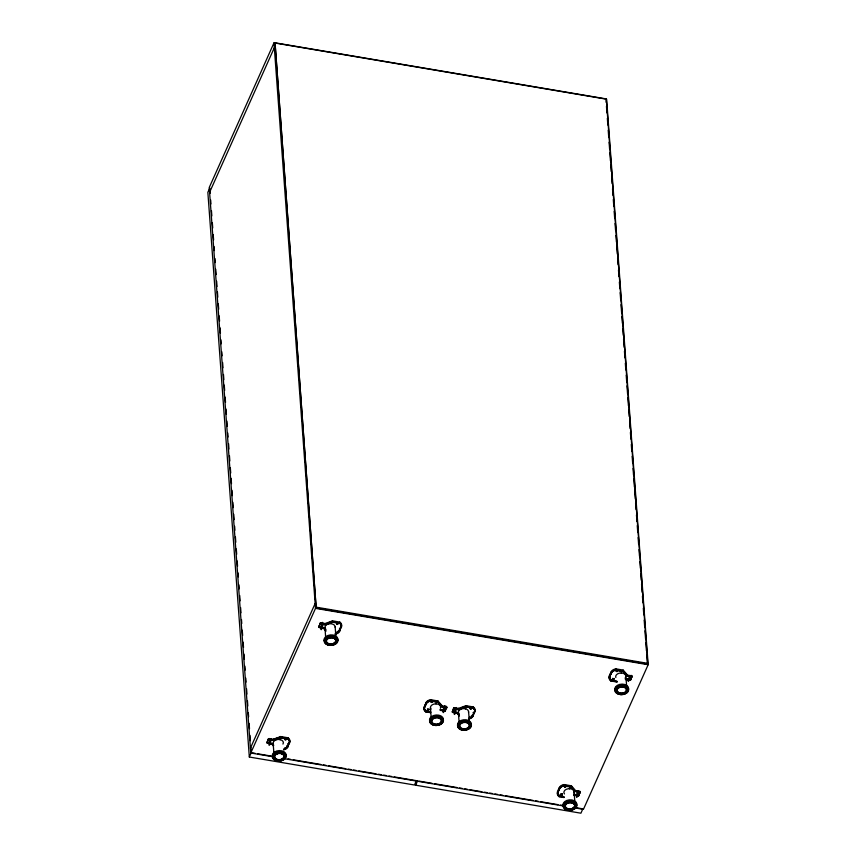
<?xml version="1.0" encoding="UTF-8"?>
<svg xmlns="http://www.w3.org/2000/svg" width="856" height="856" viewBox="0 0 856 856"><rect width="100%" height="100%" fill="white"/><g stroke="black" fill="none" stroke-linecap="round" stroke-linejoin="round"><path stroke-width="1.28" d="M454.087 712.245C454.151 721.426 459.03 698.079 454.108 712.106M612.511 678.433L612.95 679.108L614.191 678.808M615.956 670.719L616.406 671.393L617.647 671.093M442.959 710.073C442.809 719.939 447.774 696.495 442.991 709.945M286.225 739.295L284.791 739.188M430.996 701.449L431.585 702.188L432.259 701.438M471.485 708.308L470.019 708.329M612.693 678.423L613.367 679.043L614.105 678.401M616.149 670.708L616.823 671.329L617.583 670.826M576.43 794.785C576.099 804.854 581.213 781.913 576.516 794.55M268.977 742.569C268.42 752.809 273.824 730.232 269.062 742.355M471.667 708.34L470.661 708.939L469.837 708.297M628.347 678.744C626.988 688.063 633.012 669.381 628.85 677.62M283.689 749.845A6.227 4.205 -4.2 0 0 287.905 746.871L289.553 741.938M334.931 634.253A6.227 4.205 -4.2 0 0 339.693 631.172L341.341 626.239A6.227 4.205 -4.2 0 0 339.811 622.087L332.481 620.846L325.269 623.51L320.197 623.072L318.903 627.223L323.622 628.443L326.008 631.182M341.416 627.33L341.416 627.309A6.227 4.205 -4.2 0 0 339.896 623.168L339.811 622.087M430.632 712.706L425.742 711.871A6.227 4.205 -4.2 0 1 424.212 707.73L425.86 702.787A6.227 4.205 -4.2 0 1 430.622 699.705L437.962 700.957L441.931 705.515L442.017 706.596L446.682 707.912L446.051 707.003L441.728 706.275L441.771 706.81L446.083 707.538M424.212 707.73L426.235 703.418A5.864 3.959 -4.2 0 1 430.226 700.593L437.758 701.706L441.771 706.81M474.77 711.101L474.78 711.079A6.227 4.205 -4.2 0 0 473.25 706.928L465.921 705.686L458.709 708.351L453.637 707.923L452.343 712.074L457.061 713.294L459.447 716.023M468.917 718.987A6.227 4.205 -4.2 0 0 473.133 716.012L474.78 711.079M557.641 794.101A6.227 4.205 -4.2 0 1 557.577 791.49L559.3 787.638A6.227 4.205 -4.2 0 1 564.061 784.556L571.401 785.797L575.371 790.356L575.457 791.436L580.09 792.217L578.806 795.096L573.659 794.486M564.072 797.546L559.182 796.722A6.227 4.205 -4.2 0 1 557.652 792.57L559.685 788.258M617.09 682.05L610.97 681.012A6.227 4.205 -4.2 0 1 609.44 676.861L611.473 672.548A5.864 3.959 -4.2 0 1 613.163 670.676M574.205 807.797L583.418 809.359L648.153 664.727L606.626 99.221L273.974 42.864L209.239 187.496L250.765 753.002L273.118 756.79M275.033 42.8L316.164 607.953L647.414 664.063L647.735 663.347L606.283 98.911L275.033 42.8L316.164 607.953M209.592 192.343L274.327 47.711M250.412 748.155L315.147 603.523M250.765 753.002L315.5 608.37L273.974 42.864M394.242 776.906L416.54 780.683L414.593 785.027L249.321 757.025L251.257 752.692L250.872 747.363M273.417 745.972L271.834 744.153L267.115 742.933L268.41 738.782L273.481 739.22L280.682 736.545L288.023 737.786A6.227 4.205 -4.2 0 1 289.788 741.189M288.611 739.21A5.489 3.713 -4.2 0 0 288.13 738.653L280.757 737.348L273.546 740.023L269.233 739.284C267.5 739.616 266.901 741.949 267.757 743.201L272.08 743.928L273.663 745.758M267.115 742.933L267.757 743.201M318.903 627.223L323.868 628.229L325.451 630.059M339.351 631.086L341.062 627.277A5.864 3.959 -4.2 0 0 339.993 623.596L332.588 622.184L325.376 624.859L320.23 624.249L325.344 624.591L332.556 621.916L339.896 623.168M280.394 737.209L280.682 736.545L280.8 737.893L273.588 740.558L268.41 739.413M331.935 622.045L332.481 620.846L332.556 621.916M280.115 739.83L280.65 738.621M285.412 739.423C288.023 739.745 283.069 740.483 285.776 739.242M289.232 742.441L287.562 746.807A5.864 3.959 -4.2 0 1 283.582 749.61M335.37 633.911A5.864 3.959 -4.2 0 0 339.351 631.097L341.02 626.742A5.864 3.959 -4.2 0 0 339.95 623.061L339.404 622.537M287.916 746.849L288.686 743.864L287.637 743.693M287.562 746.785L289.242 742.43A5.864 3.959 -4.2 0 0 288.162 738.76M606.283 98.911L606.155 102.303M430.686 712.449L425.646 711.443A5.864 3.959 -4.2 0 1 424.565 707.773L426.245 703.397M435.993 703.996L436.528 702.787M440.284 710.448L445.355 710.887L446.65 706.735L441.3 705.783M446.65 707.377L445.355 710.245L440.219 709.645M445.355 710.887L440.262 710.18M446.682 707.912L446.65 706.735M574.986 807.529L582.861 808.856L580.914 813.2L415.642 785.198L417.589 780.865M452.343 712.074L453.637 708.554L458.816 709.699L453.68 709.1L453.637 707.923M453.68 709.1L458.784 709.431L465.996 706.767L473.336 708.008A6.227 4.205 -4.2 0 1 474.855 712.16M465.375 706.895L465.921 705.686L466.028 707.024L458.816 709.699M465.343 708.971L465.878 707.762M470.64 708.565C473.293 708.918 468.286 709.613 471.003 708.383M468.81 718.751A5.864 3.959 -4.2 0 0 472.79 715.948L474.459 711.582A5.864 3.959 -4.2 0 0 473.389 707.901L472.844 707.377M472.801 715.926L474.47 711.571M564.125 797.3L559.086 796.283A5.864 3.959 -4.2 0 1 558.005 792.624L559.685 788.237A5.864 3.959 -4.2 0 1 561.782 786.14M617.09 681.793L610.874 680.573A5.864 3.959 -4.2 0 1 609.793 676.914L611.473 672.538L611.505 673.094A5.864 3.959 -4.2 0 1 615.485 670.269L623.029 671.382L626.999 675.951L631.963 676.946L631.279 676.144L626.956 675.405L626.999 675.951M569.411 788.569L569.946 787.36M569.433 788.836L569.968 787.638M621.221 673.137L621.756 671.928M571.113 786.461L571.401 785.797L571.487 786.867L564.147 785.626A6.227 4.205 -4.2 0 0 559.385 788.708L559.3 787.638L560.166 787.434M622.9 670.751L623.189 670.088L615.86 668.846A6.227 4.205 -4.2 0 0 611.088 671.928L609.365 675.791A6.227 4.205 -4.2 0 0 609.879 679.076M573.723 795.288L578.795 795.727L580.09 791.575L574.74 790.634M626.528 674.924L631.878 675.876L630.583 680.028L625.522 679.589L625.436 678.508L628.678 679.065M625.49 679.322L630.583 680.028L631.878 676.508L627.245 675.726L622.697 670.526M578.795 795.727L573.702 795.031M580.122 792.752L579.491 791.843L575.168 791.115L580.122 792.752L580.09 791.575M339.693 631.172L340.474 628.165L339.447 628.25M472.865 715.295A6.227 4.205 -4.2 0 0 473.058 714.931L472.191 715.135M338.751 630.294L339.629 630.07A6.227 4.205 -4.2 0 1 339.425 630.455M426.727 702.583L425.849 702.808L425.935 703.889A6.227 4.205 -4.2 0 1 430.707 700.786L438.047 702.027L437.962 700.957L437.662 701.61L442.017 706.596M430.814 701.428L431.638 702.316L432.494 701.481M427.369 709.143L428.182 710.02L429.038 709.196M564.254 786.268L565.078 787.156L565.837 786.183M560.808 793.983L561.622 794.871L562.392 793.897M336.729 623.778C336.419 625.511 339.425 623.553 337.189 623.543C336.504 624.955 339.361 622.505 336.815 623.136M427.551 709.164L428.139 709.902L428.813 709.153M286.375 739.359L284.62 739.317M564.564 786.193L564.842 787.017L565.709 786.279M561.108 793.908L561.579 794.743L562.146 793.887M322.455 627.191L318.914 626.592L320.197 623.714L325.334 624.313L332.545 621.649L339.693 623.393M445.281 709.806L444.531 710.106L444.617 711.186M630.594 679.386L625.447 678.787M578.72 794.657L577.971 794.946L578.057 796.027M326.682 623.543L332.535 621.37M460.132 708.383L465.974 706.211L468.264 706.607M459.982 708.715L465.985 706.489L473.09 707.698L473.432 708.447A5.864 3.959 -4.2 0 1 474.502 712.106M269.126 740.183L269.683 740.13L269.148 740.461M336.932 622.933L338.227 623.5L336.783 624.003M437.801 702.252L430.258 701.128A5.864 3.959 -4.2 0 0 426.288 703.932M623.029 671.382L615.453 669.734A5.864 3.959 -4.2 0 0 614.009 670.216M575.211 791.65L571.241 787.092L563.697 785.968A5.864 3.959 -4.2 0 0 559.728 788.783M565.313 786.589C562.488 787.702 567.903 787.424 564.703 786.471M316.485 607.225L647.735 663.347M315.5 608.37L648.153 664.727M333.68 621.563L335.969 621.959M618.118 669.745L615.518 669.424A5.489 3.713 -4.2 0 0 614.159 669.884M611.783 672.067L611.077 671.949L611.173 673.009A6.227 4.205 -4.2 0 1 615.935 669.927L623.275 671.168L623.189 670.088L627.17 674.656L627.245 675.726M336.964 623.414L337.66 623.543M616.502 670.772C619.723 672.014 614.084 671.66 617.272 670.933M340.635 626.143L341.33 626.26M610.232 673.865L611.28 674.036M610.071 675.887L609.376 675.769L609.44 676.861M318.828 626.153L319.513 626.956L323.825 627.694L325.922 630.102M613.046 678.487C616.277 679.728 610.628 679.375 613.827 678.648M612.115 680.145L615.785 680.766M610.178 679.386A6.227 4.205 -4.2 0 0 610.895 679.932L617.058 681.248M432.89 700.615L430.279 700.283A5.489 3.713 -4.2 0 0 429.359 700.561M435.18 701L437.47 701.385M466.028 707.024L473.133 708.233M431.264 701.631C434.495 702.872 428.856 702.519 432.045 701.792M424.993 704.723L426.042 704.895M472.865 712.834L473.914 713.005M440.209 709.367L443.451 709.924M452.353 711.432L452.985 712.342L457.307 713.069L458.891 714.899M453.734 711.668L455.895 712.032M452.952 711.807L457.307 713.069M452.385 711.967L452.985 712.342M427.818 709.346L428.514 709.463M426.887 711.004L430.557 711.625M424.565 707.773L424.533 707.217A5.864 3.959 -4.2 0 0 425.603 710.897L430.643 711.914M283.036 737.465L280.747 737.08L273.481 739.22L273.588 740.558M285.326 737.851L287.616 738.236M566.33 785.455L563.719 785.134A5.489 3.713 -4.2 0 0 562.809 785.412M568.619 785.84L570.909 786.225M575.457 791.436L571.198 786.546L563.665 785.433A5.864 3.959 -4.2 0 0 562.681 785.733M289.628 743.019A6.227 4.205 -4.2 0 0 288.108 738.867L280.768 737.626L273.556 740.29L268.484 739.852L268.41 738.782M280.8 737.893L288.194 739.306M267.725 740.312L268.773 740.494M558.444 789.564L559.492 789.746M268.506 742.527L270.667 742.89M287.135 745.651L287.83 745.779M573.648 794.218L575.81 794.582M267.714 742.666L272.08 743.928M561.258 794.186C564.489 795.427 558.84 795.074 562.039 794.357M562.767 796.262L559.107 795.641A5.864 3.959 -4.2 0 1 557.973 792.078L558.005 792.624M559.182 796.722L559.107 795.641L564.083 796.754M252.574 752.906L255.195 753.355M257.817 753.804L270.935 756.019M287.99 758.908L290.612 759.358M293.234 759.796L320.786 764.462M323.408 764.911L326.029 765.35M328.651 765.799L345.706 768.688M348.328 769.127L350.949 769.576M353.571 770.015L356.203 770.464M358.825 770.914L375.87 773.803M378.502 774.241L381.123 774.691M383.745 775.129L386.366 775.579M388.988 776.018L391.609 776.467M418.894 781.089L432.013 783.304M434.634 783.754L456.933 787.531M459.554 787.969L462.187 788.419M464.808 788.858L467.43 789.307M470.051 789.756L481.853 791.747M484.485 792.196L487.107 792.645M489.728 793.084L492.35 793.533M494.971 793.972L497.604 794.422M500.225 794.86L502.846 795.31M505.468 795.748L533.01 800.413M535.642 800.863L538.264 801.302M540.885 801.751L557.941 804.64M560.562 805.079L563.184 805.528M284.952 758.791L563.687 806.01M459.362 714.953L456.986 712.213L457.061 713.294M273.62 745.223L271.748 743.072L271.834 744.153M446.051 707.003L446.736 707.816M267.029 741.852L267.511 743.415M459.03 708.789L458.709 708.351L458.784 709.431M325.59 623.949L325.269 623.51L325.376 624.859M606.455 106.294L606.936 112.949M607.332 118.278L607.824 124.933M608.209 130.251L608.702 136.907M609.087 142.235L609.579 148.891M609.868 152.882L610.456 160.875M610.756 164.866L611.238 171.521M611.633 176.85L612.126 183.505M612.511 188.823L613.003 195.478M613.292 199.48L613.784 206.136M614.169 211.453L614.662 218.109M615.057 223.437L615.539 230.093M615.935 235.421L616.427 242.077M616.716 246.068L617.304 254.061M617.593 258.052L618.086 264.707M618.471 270.036L618.963 276.691M619.359 282.009L619.84 288.665M620.14 292.666L620.728 300.649M621.017 304.64L621.606 312.633M621.895 316.624L622.387 323.279M622.772 328.608L623.264 335.263M623.553 339.254L624.142 347.236M624.441 351.238L624.923 357.894M625.319 363.212L625.811 369.867M626.196 375.195L626.688 381.851M626.977 385.842L627.566 393.835M627.855 397.826L628.443 405.808M628.743 409.81L629.224 416.465M629.62 421.783L630.112 428.439M630.401 432.44L630.893 439.096M631.279 444.414L631.771 451.069M632.156 456.398L632.648 463.053M633.044 468.382L633.526 475.037M633.825 479.028L634.414 487.021M634.703 491.012L635.291 498.995M635.58 502.996L636.072 509.652M636.457 514.97L636.95 521.625M637.249 525.627L637.731 532.282M638.127 537.6L638.608 544.255M639.004 549.584L639.496 556.24M639.881 561.568L640.374 568.223M640.759 573.541L641.251 580.197M641.551 584.199L642.128 592.181M642.428 596.172L642.91 602.827M643.305 608.156L643.798 614.811M644.183 620.14L644.675 626.795M644.964 630.786L645.552 638.769M645.852 642.77L646.43 650.753M646.729 654.744L647.414 664.063M631.878 675.876L631.921 677.053M631.493 675.384L631.567 676.989M631.279 676.144L631.311 676.679M630.241 679.332L630.284 679.867M629.759 679.247L629.845 680.317M625.886 676.112L626.613 686.02M615.86 668.846L615.935 669.927M615.881 669.649L615.924 670.184M611.13 680.253L611.173 680.788M610.97 681.012L610.895 679.932A5.864 3.959 -4.2 0 1 609.761 676.379L609.793 676.914M579.705 791.094L579.78 792.699M579.491 791.843L579.523 792.389M578.453 795.031L578.495 795.566M574.098 791.811L574.911 802.96M571.198 786.546L571.241 787.092M564.061 784.556L564.136 785.883M559.343 795.952L559.385 796.497M557.588 791.468L557.652 792.57M473.25 706.928L473.336 708.008M473.068 714.91L473.133 716.012M468.607 711.711L469.334 721.619M458.377 712.374L459.105 722.282M454.386 707.623L454.504 708.961M453.98 708.618L454.022 709.153M452.696 711.486L452.738 712.032M452.653 711.475L452.738 712.556M446.265 706.243L446.34 707.848M445.013 710.191L445.056 710.726M430.622 699.705L430.696 701.043M430.429 707.634L431.156 717.542M425.903 711.111L425.946 711.646M425.667 710.801L425.742 711.871M415.449 782.534L415.642 785.198M341.03 626.72L341.062 627.277M335.167 626.86L335.894 636.768M332.545 621.649L332.588 622.184M324.938 627.523L325.665 637.442M323.825 627.694L323.868 628.229M323.536 627.373L323.622 628.443M320.947 622.783L321.054 624.12M320.54 623.778L320.583 624.313M320.197 623.072L320.23 624.249M319.513 626.956L319.545 627.502M319.213 626.635L319.299 627.716M288.023 737.786L288.108 738.867M287.862 738.557L287.905 739.092M273.15 743.233L273.877 753.141M269.148 738.482L269.266 739.83M268.752 739.477L268.795 740.012M210.18 193.317L209.795 187.988L207.848 192.333L249.321 757.025M210.672 199.972L210.961 203.974M211.453 210.63L211.849 215.958M212.331 222.614L212.727 227.942M213.219 234.608L213.604 239.926M214.096 246.592L214.385 250.583M214.974 258.576L215.273 262.567M215.755 269.233L216.151 274.562M216.643 281.217L217.028 286.546M217.424 291.875L217.809 297.203M218.301 303.859L218.697 309.187M219.179 315.843L219.575 321.171M220.067 327.837L220.452 333.155M220.944 339.821L221.233 343.812M221.822 351.805L222.111 355.796M222.603 362.463L222.999 367.791M223.48 374.447L223.876 379.775M224.272 385.104L224.657 390.432M225.149 397.088L225.535 402.416M226.027 409.072L226.423 414.4M226.904 421.056L227.3 426.384M227.792 433.05L228.081 437.041M228.573 443.697L228.959 449.026M229.451 455.692L229.847 461.02M230.328 467.676L230.724 473.004M231.109 478.333L231.505 483.661M231.997 490.317L232.383 495.645M232.875 502.301L233.26 507.629M233.752 514.285L234.148 519.613M234.63 526.28L234.929 530.271M235.421 536.926L235.807 542.255M236.299 548.921L236.684 554.249M237.176 560.905L237.572 566.233M238.054 572.889L238.353 576.89M238.942 584.873L239.231 588.875M239.723 595.53L240.108 600.858M240.6 607.514L240.996 612.843M241.478 619.509L241.777 623.5M242.259 630.155L242.655 635.484M243.147 642.15L243.532 647.478M244.024 654.134L244.42 659.462M244.902 666.118L245.201 670.12M245.779 678.102L246.079 682.104M246.571 688.759L246.956 694.088M247.448 700.743L247.833 706.072M248.326 712.738L248.625 716.729M249.107 723.384L249.503 728.713M249.995 735.379L250.38 740.697M272.7 757.26A6.966 4.708 -4.2 0 1 279.302 750.573A6.966 4.708 -4.2 0 1 285.54 756.918M288.932 739.83A5.489 3.713 -4.2 0 1 289.093 740.825M286.953 746.004A5.489 3.713 -4.2 0 1 286.503 746.614M285.166 747.641A5.489 3.713 -4.2 0 1 284.759 747.844M287.637 746.165A6.227 4.205 -4.2 0 1 287.124 746.849M288.194 739.306A5.864 3.959 -4.2 0 1 289.275 742.965M287.52 746.272A5.864 3.959 -4.2 0 1 283.539 749.075M273.503 744.356A5.125 3.467 -4.2 0 1 278.361 739.423A5.125 3.467 -4.2 0 1 282.962 744.099M429.98 721.672A6.966 4.708 -4.2 0 1 436.196 714.995A6.966 4.708 -4.2 0 1 443.087 720.816M442.466 721.811A6.966 4.708 -4.2 0 1 442.038 722.271M432.976 723.909A6.966 4.708 -4.2 0 1 432.323 723.641M431.178 722.967A6.966 4.708 -4.2 0 1 430.3 722.132M426.941 702.273A5.489 3.713 -4.2 0 1 427.465 701.695M427.786 701.428A5.489 3.713 -4.2 0 1 428.524 700.946M425.068 709.378A5.489 3.713 -4.2 0 1 424.886 709.068M424.95 710.245A6.227 4.205 -4.2 0 1 424.137 706.649M431.017 709.1A5.125 3.467 -4.2 0 1 435.062 703.867A5.125 3.467 -4.2 0 1 440.433 708.137M614.961 690.311A6.966 4.708 -4.2 0 1 622.205 684.115A6.966 4.708 -4.2 0 1 628.047 690.46M627.277 691.402A6.966 4.708 -4.2 0 1 626.774 691.83M616.951 692.472A6.966 4.708 -4.2 0 1 616.406 692.108M615.935 691.712A6.966 4.708 -4.2 0 1 615.528 691.274M612.168 671.414A5.489 3.713 -4.2 0 1 612.415 671.115M613.014 670.569A5.489 3.713 -4.2 0 1 613.367 670.312M610.521 678.797A5.489 3.713 -4.2 0 1 610.296 678.508M609.879 677.567A5.489 3.713 -4.2 0 1 609.857 676.572M615.828 677.535A5.125 3.467 -4.2 0 1 621.445 672.977A5.125 3.467 -4.2 0 1 625.201 678.005M458.26 726.872A6.966 4.708 -4.2 0 1 463.374 719.81A6.966 4.708 -4.2 0 1 471.239 725.032M469.998 727.001A6.966 4.708 -4.2 0 1 469.495 727.429M460.271 728.381A6.966 4.708 -4.2 0 1 459.672 728.071M459.137 727.707A6.966 4.708 -4.2 0 1 458.656 727.311M473.85 708.351A5.489 3.713 -4.2 0 1 474.267 709.303M471.453 716.033A5.489 3.713 -4.2 0 1 471.132 716.301M469.987 716.986A5.489 3.713 -4.2 0 1 469.548 717.157M472.351 715.99A6.227 4.205 -4.2 0 1 472.031 716.312M472.747 715.402A5.864 3.959 -4.2 0 1 468.778 718.216M459.265 714.161A5.125 3.467 -4.2 0 1 462.454 708.682A5.125 3.467 -4.2 0 1 468.521 712.481M324.82 642.032A6.966 4.708 -4.2 0 1 330.32 634.917A6.966 4.708 -4.2 0 1 337.606 640.705M326.832 643.541A6.966 4.708 -4.2 0 1 326.232 643.22M325.697 642.867A6.966 4.708 -4.2 0 1 325.216 642.46M340.185 623.222A5.489 3.713 -4.2 0 1 340.41 623.51M338.013 631.193A5.489 3.713 -4.2 0 1 337.692 631.461M336.547 632.135A5.489 3.713 -4.2 0 1 336.108 632.317M338.912 631.15A6.227 4.205 -4.2 0 1 338.591 631.471M339.308 630.562A5.864 3.959 -4.2 0 1 335.338 633.376M325.826 629.321A5.125 3.467 -4.2 0 1 328.725 623.896A5.125 3.467 -4.2 0 1 335.156 627.255M563.74 806.983A6.966 4.708 -4.2 0 1 569.24 799.868A6.966 4.708 -4.2 0 1 576.537 805.657M575.906 806.652A6.966 4.708 -4.2 0 1 575.478 807.112M566.415 808.749A6.966 4.708 -4.2 0 1 565.763 808.492M560.38 787.124A5.489 3.713 -4.2 0 1 561.964 785.797M559.289 795.031A5.489 3.713 -4.2 0 1 558.989 794.785M558.39 795.085A6.227 4.205 -4.2 0 1 558.091 794.775M564.457 793.951A5.125 3.467 -4.2 0 1 568.223 788.75A5.125 3.467 -4.2 0 1 574.012 792.592M320.583 627.951C321.589 636.083 324.98 612.072 320.583 627.951M427.508 709.827C428.449 711.785 429.626 708.361 427.508 709.827M277.055 759.572A4.762 3.221 -4.2 0 0 284.021 756.33A4.762 3.221 -4.2 0 0 276.745 754.008A4.762 3.221 -4.2 0 0 277.055 759.572M277.044 759.433A4.762 3.221 -4.2 0 0 284.01 756.19A4.762 3.221 -4.2 0 0 276.734 753.869A4.762 3.221 -4.2 0 0 277.044 759.433M276.873 759.657A5.125 3.467 -4.2 0 0 284.374 756.169A5.125 3.467 -4.2 0 0 276.541 753.665A5.125 3.467 -4.2 0 0 276.873 759.657M276.884 759.796A5.125 3.467 -4.2 0 0 284.385 756.297A5.125 3.467 -4.2 0 0 276.552 753.804A5.125 3.467 -4.2 0 0 276.884 759.796M276.007 760.652A6.966 4.708 -4.2 0 0 286.204 755.912A6.966 4.708 -4.2 0 0 275.557 752.52A6.966 4.708 -4.2 0 0 276.007 760.652M276.199 760.695A6.591 4.451 -4.2 0 0 285.851 756.201A6.591 4.451 -4.2 0 0 275.771 752.991A6.591 4.451 -4.2 0 0 276.199 760.695M434.324 723.973A4.762 3.221 -4.2 0 0 441.3 720.731A4.762 3.221 -4.2 0 0 434.024 718.409A4.762 3.221 -4.2 0 0 434.324 723.973M434.142 724.069A5.125 3.467 -4.2 0 0 441.653 720.57A5.125 3.467 -4.2 0 0 433.821 718.077A5.125 3.467 -4.2 0 0 434.142 724.069M433.275 725.064A6.966 4.708 -4.2 0 0 443.472 720.313A6.966 4.708 -4.2 0 0 432.836 716.921A6.966 4.708 -4.2 0 0 433.275 725.064M433.468 725.107A6.591 4.451 -4.2 0 0 443.13 720.613A6.591 4.451 -4.2 0 0 433.05 717.403A6.591 4.451 -4.2 0 0 433.468 725.107M619.551 693.114A4.762 3.221 -4.2 0 0 626.528 689.872A4.762 3.221 -4.2 0 0 619.252 687.55A4.762 3.221 -4.2 0 0 619.551 693.114M619.551 692.975A4.762 3.221 -4.2 0 0 626.517 689.733A4.762 3.221 -4.2 0 0 619.241 687.411A4.762 3.221 -4.2 0 0 619.551 692.975M619.38 693.2A5.125 3.467 -4.2 0 0 626.881 689.711A5.125 3.467 -4.2 0 0 619.048 687.208A5.125 3.467 -4.2 0 0 619.38 693.2M619.38 693.339A5.125 3.467 -4.2 0 0 626.892 689.84A5.125 3.467 -4.2 0 0 619.059 687.347A5.125 3.467 -4.2 0 0 619.38 693.339M618.514 694.205A6.966 4.708 -4.2 0 0 628.711 689.455A6.966 4.708 -4.2 0 0 618.064 686.063A6.966 4.708 -4.2 0 0 618.514 694.205M618.695 694.248A6.591 4.451 -4.2 0 0 628.358 689.754A6.591 4.451 -4.2 0 0 618.278 686.533A6.591 4.451 -4.2 0 0 618.695 694.248M462.272 728.574A4.762 3.221 -4.2 0 0 469.249 725.332A4.762 3.221 -4.2 0 0 461.962 723.01A4.762 3.221 -4.2 0 0 462.272 728.574M462.101 728.798A5.125 3.467 -4.2 0 0 469.612 725.31A5.125 3.467 -4.2 0 0 461.769 722.806A5.125 3.467 -4.2 0 0 462.101 728.798M461.234 729.793A6.966 4.708 -4.2 0 0 471.431 725.053A6.966 4.708 -4.2 0 0 460.785 721.662A6.966 4.708 -4.2 0 0 461.234 729.793M461.427 729.836A6.591 4.451 -4.2 0 0 471.078 725.342A6.591 4.451 -4.2 0 0 460.999 722.132A6.591 4.451 -4.2 0 0 461.427 729.836M328.843 643.862A4.762 3.221 -4.2 0 0 335.809 640.62A4.762 3.221 -4.2 0 0 328.533 638.298A4.762 3.221 -4.2 0 0 328.843 643.862M328.832 643.733A4.762 3.221 -4.2 0 0 335.798 640.491A4.762 3.221 -4.2 0 0 328.522 638.169A4.762 3.221 -4.2 0 0 328.832 643.733M328.661 643.958A5.125 3.467 -4.2 0 0 336.173 640.459A5.125 3.467 -4.2 0 0 328.33 637.966A5.125 3.467 -4.2 0 0 328.661 643.958M328.672 644.087A5.125 3.467 -4.2 0 0 336.183 640.598A5.125 3.467 -4.2 0 0 328.34 638.105A5.125 3.467 -4.2 0 0 328.672 644.087M327.795 644.953A6.966 4.708 -4.2 0 0 337.992 640.213A6.966 4.708 -4.2 0 0 327.345 636.821A6.966 4.708 -4.2 0 0 327.795 644.953M327.987 644.996A6.591 4.451 -4.2 0 0 337.639 640.502A6.591 4.451 -4.2 0 0 327.559 637.292A6.591 4.451 -4.2 0 0 327.987 644.996M567.763 808.813A4.762 3.221 -4.2 0 0 574.74 805.571A4.762 3.221 -4.2 0 0 567.464 803.249A4.762 3.221 -4.2 0 0 567.763 808.813M567.753 808.685A4.762 3.221 -4.2 0 0 574.729 805.442A4.762 3.221 -4.2 0 0 567.453 803.121A4.762 3.221 -4.2 0 0 567.753 808.685M567.582 808.909A5.125 3.467 -4.2 0 0 575.093 805.41A5.125 3.467 -4.2 0 0 567.26 802.917A5.125 3.467 -4.2 0 0 567.582 808.909M567.592 809.038A5.125 3.467 -4.2 0 0 575.104 805.55A5.125 3.467 -4.2 0 0 567.271 803.056A5.125 3.467 -4.2 0 0 567.592 809.038M566.715 809.904A6.966 4.708 -4.2 0 0 576.912 805.164A6.966 4.708 -4.2 0 0 566.276 801.772A6.966 4.708 -4.2 0 0 566.715 809.904M566.907 809.947A6.591 4.451 -4.2 0 0 576.57 805.453A6.591 4.451 -4.2 0 0 566.49 802.243A6.591 4.451 -4.2 0 0 566.907 809.947"/></g></svg>
